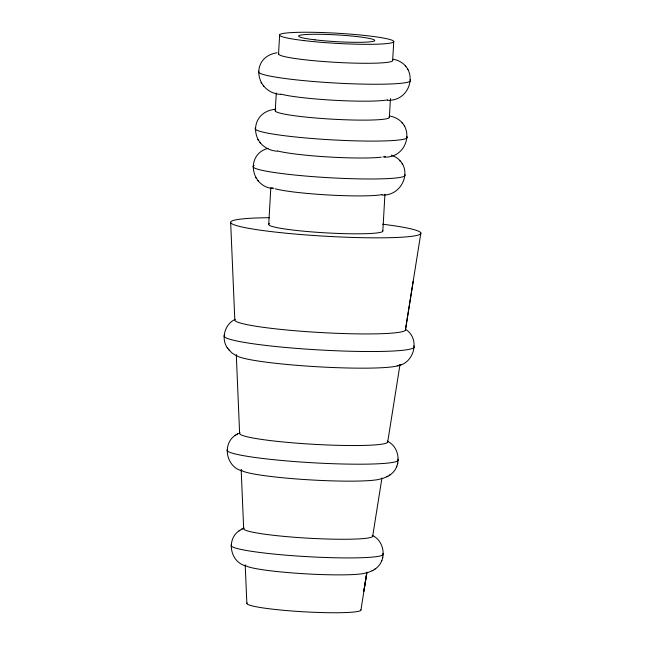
<?xml version="1.0" encoding="UTF-8"?>
<svg xmlns="http://www.w3.org/2000/svg" width="645" height="645" viewBox="0 0 645 645"><rect width="100%" height="100%" fill="white"/><g stroke="black" fill="none" stroke-linecap="round" stroke-linejoin="round"><path stroke-width="0.97" d="M268.699 224.533L270.836 187.687M275.262 110.908L276.294 92.953M278.535 54.059L279.624 35.064M382.832 230.991L384.936 194.282M389.362 117.503L390.451 98.556M392.636 60.662L393.756 41.522M366.803 572.583L360.974 609.864M374.85 569.164C387.145 561.448 385.299 541.228 372.221 535.382M389.677 475.107C402.02 467.472 400.376 447.307 387.419 441.228M366.795 572.607L363.828 591.336L366.989 572.115M405.399 330.184L420.863 233.03M372.649 536.39L381.945 477.985M387.693 441.978L399.9 365.207M405.495 329.571L413.187 281.333M396.538 466.883L396.772 466.158M397.538 463.811L397.78 463.078M381.59 561.013L381.8 560.368M382.59 557.941L382.808 557.288M235.957 434.907C221.695 443.381 226.008 466.722 241.714 470.794M239.859 530.327C225.952 538.696 229.934 561.585 245.294 565.786M234.022 319.936C224.275 325.265 220.88 339.48 227.75 348.389M237.32 434.069L238.271 433.464L234.974 435.536M241.335 529.416L243.842 528.158M382.429 478.59L387.935 476.22M367.803 572.575L372.987 570.349M386.984 476.832L390.66 474.478M372.157 570.881L375.713 568.608M238.997 530.883L242.173 528.884M397.28 365.9C414.461 363.458 420.556 338.714 405.641 329.369M268.11 148.318C245.503 154.187 250.389 186.066 272.303 188.493M399.731 365.07L401.585 364.449M277.068 52.785C249.873 56.905 254.727 92.541 280.422 94.388M275.689 109.231C247.325 111.867 249.986 149.003 277.14 151.228M387.605 100.33C413.082 101.201 419.572 64.694 393.369 59.235M384.323 157.17C409.809 158.041 416.299 121.542 390.096 116.076M382.138 195.064C405.133 196.056 414.896 163.322 391.241 155.139M235.554 355.258L231.716 352.775L227.129 347.55M405.302 66.048L405.786 66.693M407.487 69.031L407.979 69.7M402.029 122.897L402.504 123.534M404.213 125.872L404.705 126.541M399.844 160.79L400.319 161.427M402.029 163.766L402.52 164.435M261.031 82.673L261.523 83.342M263.225 85.68L263.708 86.317M257.75 139.513L258.25 140.183M259.951 142.521L260.427 143.166M255.565 177.415L256.065 178.076M257.766 180.415L258.242 181.06M228.951 349.921L229.556 350.743M230.668 222.493L234.812 319.92M236.288 354.758L239.626 433.424M241.166 469.665L243.673 528.723M246.858 603.543L245.213 564.972M404.681 174.505A76.215 6.773 3.3 0 1 326.507 177.56A76.215 6.773 3.3 0 1 254.13 165.451M406.866 136.611A76.215 6.773 3.3 0 1 331.409 139.828A76.215 6.773 3.3 0 1 255.557 127.992M382.533 230.491A57.163 5.079 3.3 0 1 323.669 232.732A57.163 5.079 3.3 0 1 269.578 223.654M382.59 224.21A95.266 8.466 3.3 0 1 396.038 237.497A95.266 8.466 3.3 0 1 255.025 229.386A95.266 8.466 3.3 0 1 269.497 217.704M360.942 609.775A57.163 5.079 3.3 0 1 302.013 611.686A57.163 5.079 3.3 0 1 247.164 602.93M382.832 553.45A76.215 6.773 3.3 0 1 307.375 556.659A76.215 6.773 3.3 0 1 231.523 544.823M366.699 572.454A61.009 5.426 3.3 0 1 304.093 573.736A61.009 5.426 3.3 0 1 245.253 565.149M372.334 535.471A64.629 5.749 3.3 0 1 308.35 538.196A64.629 5.749 3.3 0 1 244.028 528.158M397.747 459.159A85.745 7.619 3.3 0 1 312.857 462.771A85.745 7.619 3.3 0 1 227.524 449.46M381.622 478.348A70.539 6.273 3.3 0 1 309.237 479.832A70.539 6.273 3.3 0 1 241.214 469.899M387.258 441.188A74.159 6.595 3.3 0 1 313.833 444.308A74.159 6.595 3.3 0 1 240.029 432.795M413.751 345.93A95.266 8.466 3.3 0 1 319.436 349.945A95.266 8.466 3.3 0 1 224.621 335.15M399.61 364.917A82.02 7.288 3.3 0 1 315.437 366.634A82.02 7.288 3.3 0 1 236.344 355.089M405.463 329.49A85.503 7.603 3.3 0 1 317.316 332.344A85.503 7.603 3.3 0 1 235.272 319.251M410.139 79.77A76.215 6.773 3.3 0 1 334.682 82.979A76.215 6.773 3.3 0 1 258.83 71.152M387.605 99.83A57.163 5.079 3.3 0 1 335.585 100.346A57.163 5.079 3.3 0 1 280.736 94.081M392.321 59.929A57.163 5.079 3.3 0 1 335.731 62.339A57.163 5.079 3.3 0 1 278.842 53.462M389.048 116.769A57.163 5.079 3.3 0 1 332.457 119.18A57.163 5.079 3.3 0 1 275.568 110.303M385.46 156.388A57.163 5.079 3.3 0 1 382.912 156.928M381.227 157.162A57.163 5.079 3.3 0 1 328.232 156.953A57.163 5.079 3.3 0 1 277.463 150.922M382.138 194.564A57.163 5.079 3.3 0 1 330.119 195.08A57.163 5.079 3.3 0 1 275.278 188.816M273.843 188.396A57.163 5.079 3.3 0 1 271.811 187.574M304.005 40.595A57.163 5.079 3.3 0 0 393.547 41.981A57.163 5.079 3.3 0 0 312.519 32.298A57.163 5.079 3.3 0 0 304.005 40.595M314.905 39.829A38.111 3.386 3.3 0 0 374.592 40.756A38.111 3.386 3.3 0 0 320.573 34.298A38.111 3.386 3.3 0 0 314.905 39.829"/></g></svg>
